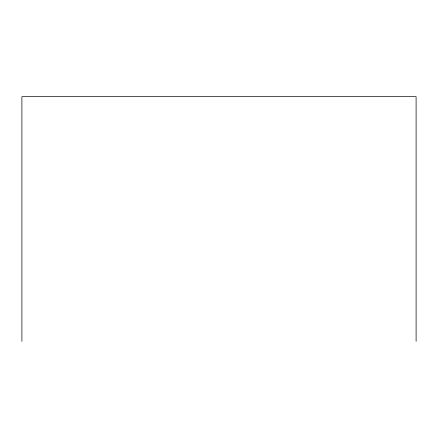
<?xml version="1.0" encoding="UTF-8"?>
<svg xmlns="http://www.w3.org/2000/svg" width="438" height="438" viewBox="0 0 438 438"><rect width="100%" height="100%" fill="white"/><g stroke="black" fill="none" stroke-linecap="round" stroke-linejoin="round"><path stroke-width="0.66" d="M416.1 341.328L416.1 96.672L21.9 96.672L21.9 341.328"/></g></svg>
